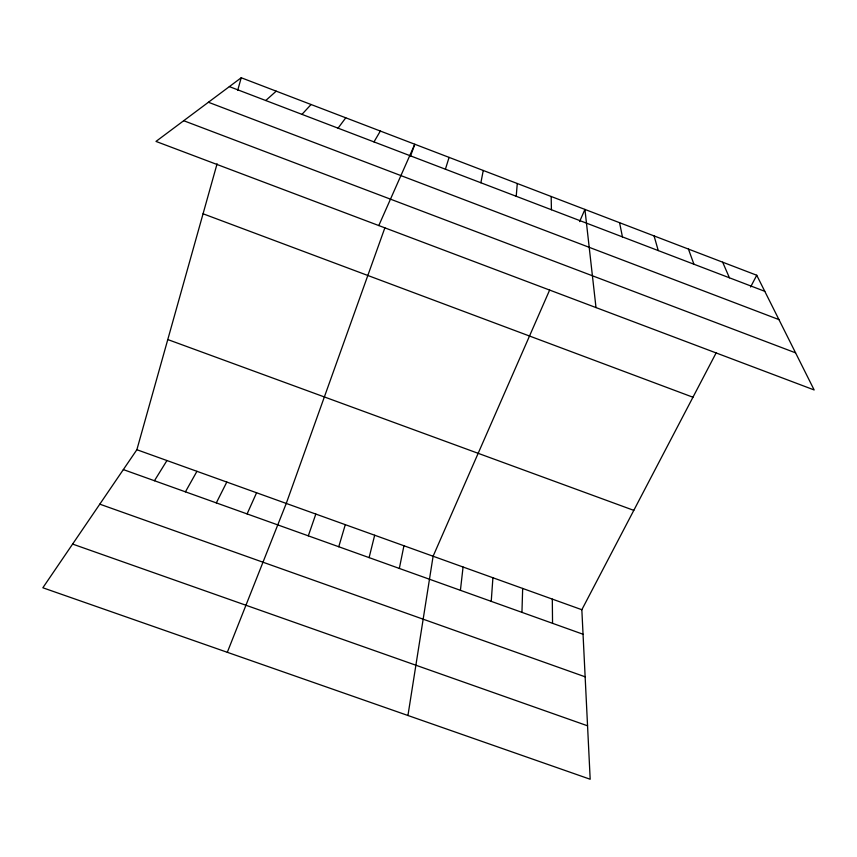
<?xml version="1.0" encoding="UTF-8"?>
<svg xmlns="http://www.w3.org/2000/svg" width="857" height="857" viewBox="0 0 857 857"><rect width="100%" height="100%" fill="white"/><g stroke="black" fill="none" stroke-linecap="round" stroke-linejoin="round"><path stroke-width="1.29" d="M521.945 612.359L522.663 588.438M491.232 601.357L492.914 577.747M516.225 196.285L517.274 183.505M460.413 590.323L463.069 567.013M407.943 715.499L433.106 556.236L549.648 290.03M480.884 182.766L483.252 170.468M399.341 568.448L403.936 545.748M369.11 557.618L374.67 535.229M716.141 352.891L581.839 609.723L590.184 779.249L42.85 587.773L136.874 449.721L217.089 163.773M237.678 90.403L241.224 77.751L756.742 275.247L814.15 389.946L155.985 141.426L241.224 77.751M338.761 546.745L345.296 524.666M445.404 169.204L449.089 157.388M308.316 535.839L315.826 514.061M384.879 227.812L286.259 503.434L227.309 652.306M410.417 156.445L414.788 144.244L378.794 225.562M579.589 221.62L584.924 209.419L596.001 307.577M247.095 513.911L256.586 492.764M216.318 502.888L226.805 482.052M750.603 286.999L756.742 275.247M185.433 491.832L196.939 471.318M373.984 141.898L380.347 131.057M154.442 480.734L166.954 460.53M338.054 128.164L345.778 117.805M301.975 114.367L311.07 104.511M265.745 100.515L276.211 91.163M72.609 544.077L587.559 725.804M99.798 504.162L585.149 676.816M123.344 469.593L583.049 634.244M136.874 449.721L581.839 609.723M167.779 339.554L633.794 510.365M203.066 213.779L692.959 397.23M183.709 120.719L795.585 352.848M229.365 86.611L764.787 291.316M208.422 102.262L778.949 319.607M722.655 262.188L729.425 277.786M688.439 249.076L693.913 264.213M654.073 235.911L658.251 250.576M619.568 222.691L622.439 236.886M551.169 196.489L551.426 209.74M552.304 599.097L552.551 623.318"/></g></svg>
